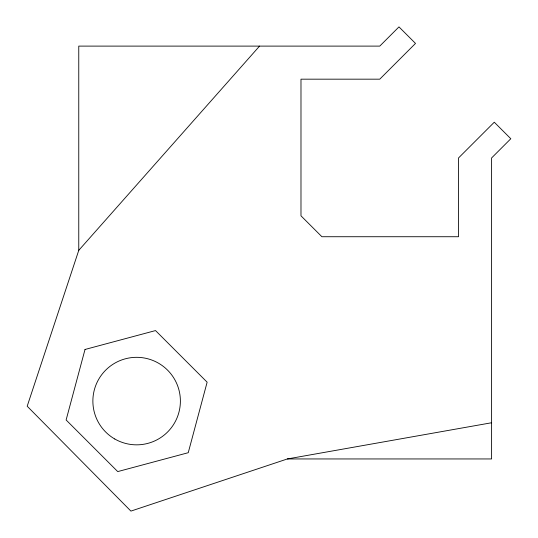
<?xml version="1.0" encoding="UTF-8"?>
<svg xmlns="http://www.w3.org/2000/svg" width="538" height="538" viewBox="0 0 538 538"><rect width="100%" height="100%" fill="white"/><g stroke="black" fill="none" stroke-linecap="round" stroke-linejoin="round"><path stroke-width="0.81" d="M287.373 458.948L491.604 458.948L491.604 157.95L510.811 138.743L494.281 122.207L458.537 157.95L458.537 236.727L321.899 236.727L300.984 215.819L300.984 79.173L379.761 79.173L415.504 43.43L398.974 26.9L379.761 46.107L78.763 46.107L78.763 250.338L27.189 406.224L130.916 511.1L287.373 458.948L491.604 422.754M78.763 250.338L259.545 46.107M85.017 349.471L66.12 419.976L117.735 471.591L188.246 452.7L207.137 382.188L155.522 330.574L85.017 349.471M114.749 438.981A43.766 43.766 0 0 0 180.391 401.086A43.766 43.766 0 0 0 114.749 363.184A43.766 43.766 0 0 0 114.749 438.981"/></g></svg>
